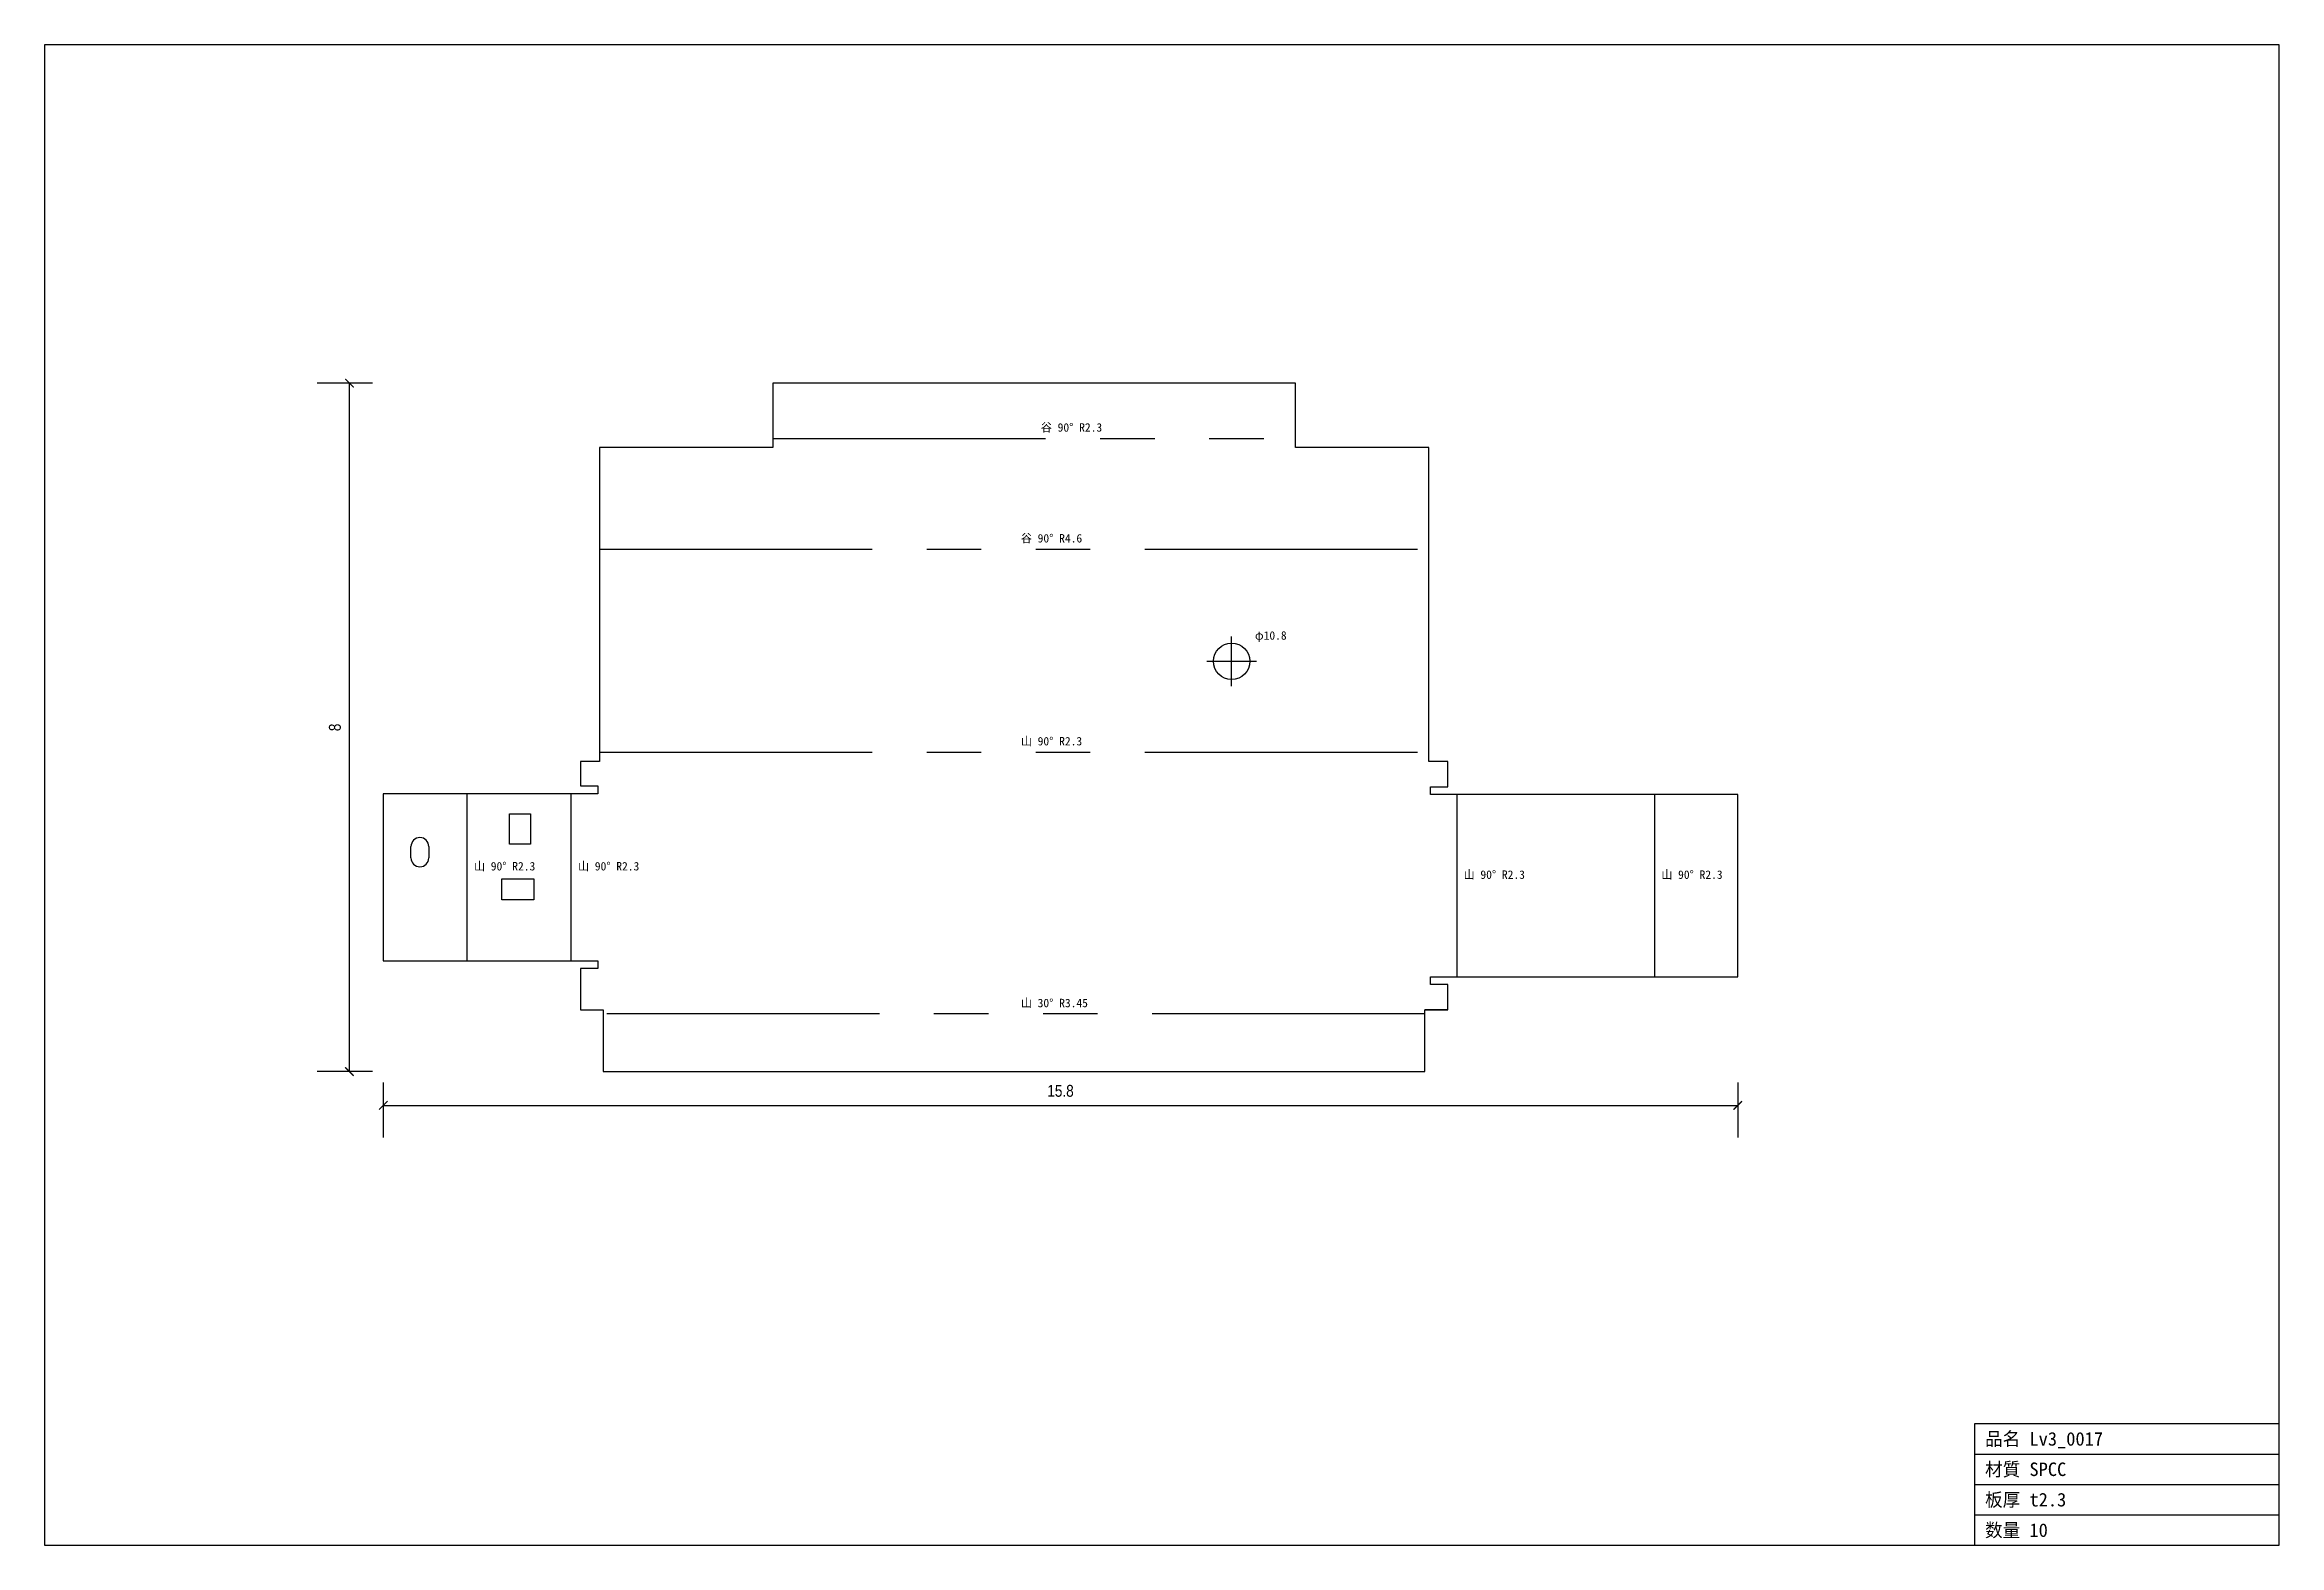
# Model space of a CAD drawing. Header units: inches. Extents: x -6.2 to 19.8, y -6.2 to 11.2.
import ezdxf

# ---------------------------------------------------------------- set-up
doc = ezdxf.new("R2010")
doc.units = ezdxf.units.IN
doc.linetypes.add('CENTER', pattern=[5.08, 3.175, -0.635, 0.635, -0.635])
doc.linetypes.add('PHANTOM', pattern=[6.35, 3.175, -0.635, 0.635, -0.635, 0.635, -0.635])
for name, color, linetype in [('13', 7, 'Continuous'), ('16', 7, 'Continuous'), ('19', 7, 'Continuous'), ('4', 7, 'Continuous'), ('6', 7, 'Continuous'), ('8', 7, 'Continuous')]:
    doc.layers.add(name, color=color, linetype=linetype)
doc.styles.add('OpenSansCondensed-Light', font='OpenSansCondensed-Light.ttf')
doc.dimstyles.new('EZDXF', dxfattribs={"dimtxt": 0.25, "dimasz": 0.175, "dimexe": 0.375, "dimexo": 0.125, "dimgap": 0.1, "dimtad": 1, "dimlfac": 100, "dimzin": 12, "dimdsep": 46, "dimtxsty": 'OpenSansCondensed-Light', "dimblk": 'ARCHTICK', "dimcen": 2.5, "dimazin": 3, "dimtfac": 0.5, "dimtmove": 2, "dimatfit": 3})

# ---------------------------------------------------------------- blocks, each defined once
blk = doc.blocks.new('HOLE_D10_76')
blk.add_circle((0, 0), 0.212)
blk = doc.blocks.new('_ARCHTICK')
at = {"color": 0, "linetype": 'BYBLOCK', "const_width": 0.15}
blk.add_lwpolyline([(-0.5, -0.5), (0.5, 0.5)], dxfattribs=at)

msp = doc.modelspace()

# ---------------------------------------------------------------- linework, layer by layer
at = {"layer": '13', "color": 7, "linetype": 'CONTINUOUS'}
for p, q in [((8.324, 7.299), (2.239, 7.299)), ((2.239, 7.299), (2.239, 6.548)), ((8.324, 6.548), (8.324, 7.299)), ((1.504, 6.548), (0.22, 6.548)), ((0.22, 6.548), (0.22, 2.894)), ((2.239, 6.548), (1.504, 6.548)), ((8.971, 6.548), (8.324, 6.548)), ((9.52, 6.548), (8.971, 6.548)), ((9.876, 6.548), (9.52, 6.548)), ((9.876, 5.783), (9.876, 6.548)), ((9.876, 2.894), (9.876, 5.783)), ((0.22, 2.894), (0, 2.894)), ((0, 2.894), (0, 2.608)), ((10.096, 2.894), (9.876, 2.894)), ((10.096, 2.599), (10.096, 2.894)), ((0, 2.608), (0.201, 2.608)), ((0.201, 2.608), (0.201, 2.517)), ((0.201, 2.517), (-2.295, 2.517)), ((-2.295, 2.517), (-2.295, 0.573)), ((9.895, 2.508), (9.895, 2.599)), ((9.895, 2.599), (10.096, 2.599)), ((11.736, 2.508), (9.895, 2.508)), ((12.049, 2.508), (11.736, 2.508)), ((12.06, 2.508), (12.049, 2.508)), ((13.471, 2.508), (12.06, 2.508)), ((13.471, 0.386), (13.471, 2.508)), ((-1.973, 1.77), (-1.973, 1.903)), ((-1.766, 1.903), (-1.766, 1.77)), ((-2.295, 0.573), (0.201, 0.573)), ((0.201, 0.573), (0.201, 0.482)), ((0.201, 0.482), (0, 0.482)), ((0, 0.482), (0, 0.246)), ((9.895, 0.296), (9.895, 0.386)), ((9.895, 0.386), (13.471, 0.386)), ((10.096, 0.296), (9.895, 0.296)), ((10.096, 0), (10.096, 0.296)), ((0, 0.246), (0, 0)), ((0, 0), (0.266, 0)), ((0.266, 0), (0.266, -0.719)), ((9.83, 0), (9.944, 0)), ((10.096, 0), (9.83, 0)), ((9.83, -0.719), (9.83, 0)), ((9.944, 0), (10.096, 0)), ((0.266, -0.719), (3.288, -0.719)), ((3.288, -0.719), (5.638, -0.719)), ((5.638, -0.719), (9.83, -0.719))]:
    msp.add_line(p, q, dxfattribs=at)
for points in [[(-0.58, 1.93), (-0.828, 1.93), (-0.828, 2.282), (-0.58, 2.282)], [(-0.543, 1.281), (-0.916, 1.281), (-0.916, 1.528), (-0.543, 1.528)]]:
    msp.add_lwpolyline(points, close=True, dxfattribs=at)
msp.add_circle((7.58, 4.06), 0.212, dxfattribs=at)
for centre, start, end in [((-1.869, 1.903), 0, 180), ((-1.869, 1.77), 180, 0)]:
    msp.add_arc(centre, 0.104, start, end, dxfattribs=at)
at = {"layer": '16', "color": 7, "linetype": 'CONTINUOUS'}
for p, q in [((19.775, 11.24), (-6.237, 11.24)), ((-6.237, 11.24), (-6.237, -6.235)), ((19.775, -6.235), (19.775, 11.24)), ((16.232, -6.235), (16.232, -4.818)), ((16.232, -4.818), (19.775, -4.818)), ((16.232, -5.172), (19.775, -5.172)), ((16.232, -5.526), (19.775, -5.526)), ((16.232, -5.881), (19.775, -5.881)), ((-6.237, -6.235), (19.775, -6.235))]:
    msp.add_line(p, q, dxfattribs=at)
at = {"layer": '19', "color": 3, "linetype": 'PHANTOM'}
for p, q in [((2.239, 6.655), (8.324, 6.655)), ((0.22, 5.365), (9.876, 5.365)), ((0.22, 3.001), (9.876, 3.001)), ((-1.318, 0.573), (-1.318, 2.517)), ((-0.107, 0.573), (-0.107, 2.517)), ((10.203, 2.508), (10.203, 1.447)), ((12.503, 2.508), (12.503, 0.386)), ((10.203, 1.447), (10.203, 0.386)), ((9.83, -0.047), (0.266, -0.047))]:
    msp.add_line(p, q, dxfattribs=at)
at = {"layer": '6', "color": 1, "linetype": 'CENTER'}
for p, q in [((7.58, 3.769), (7.58, 4.35)), ((7.29, 4.06), (7.871, 4.06))]:
    msp.add_line(p, q, dxfattribs=at)

# ---------------------------------------------------------------- block references
at = {"layer": '13', "color": 7, "linetype": 'CONTINUOUS'}
msp.add_blockref('HOLE_D10_76', (7.58, 4.06), dxfattribs=at)

# ---------------------------------------------------------------- texts
at = {"layer": '4', "color": 2}
for s, height, p in [('谷 90° R2.3', 0.0984, (5.36, 6.734)), ('谷 90° R4.6', 0.0984, (5.127, 5.443)), ('φ10.8', 0.0984, (7.851, 4.311)), ('山 90° R2.3', 0.0984, (5.127, 3.08)), ('山 90° R2.3', 0.0984, (-1.239, 1.624)), ('山 90° R2.3', 0.0984, (-0.028, 1.624)), ('山 90° R2.3', 0.0984, (10.281, 1.526)), ('山 90° R2.3', 0.0984, (12.582, 1.526)), ('山 30° R3.45', 0.09843, (5.127, 0.031)), ('品名 Lv3_0017', 0.15748, (16.35, -5.074)), ('材質 SPCC', 0.1575, (16.35, -5.428)), ('板厚 t2.3', 0.1575, (16.35, -5.782)), ('数量 10', 0.1575, (16.35, -6.137))]:
    msp.add_text(s, height=height, dxfattribs=at).set_placement(p)

# ---------------------------------------------------------------- dimensions: what is measured, and where the dimension line sits
at = {"layer": '8', "color": 2}
msp.add_linear_dim(base=(-2.689, -0.719), p1=(-2.295, -0.719), p2=(-2.295, 7.299), angle=90, dimstyle='EZDXF', override={"dimtxt": 0.137795, "dimasz": 0.098425, "dimdec": 1, "dimlfac": 1}, dxfattribs=at).render()
msp.add_linear_dim(base=(-2.295, -1.112), p1=(-2.295, -0.719), p2=(13.471, -0.719), dimstyle='EZDXF', override={"dimtxt": 0.137795, "dimasz": 0.098425, "dimdec": 1, "dimlfac": 1}, dxfattribs=at).render()

doc.saveas('drawing.dxf')
